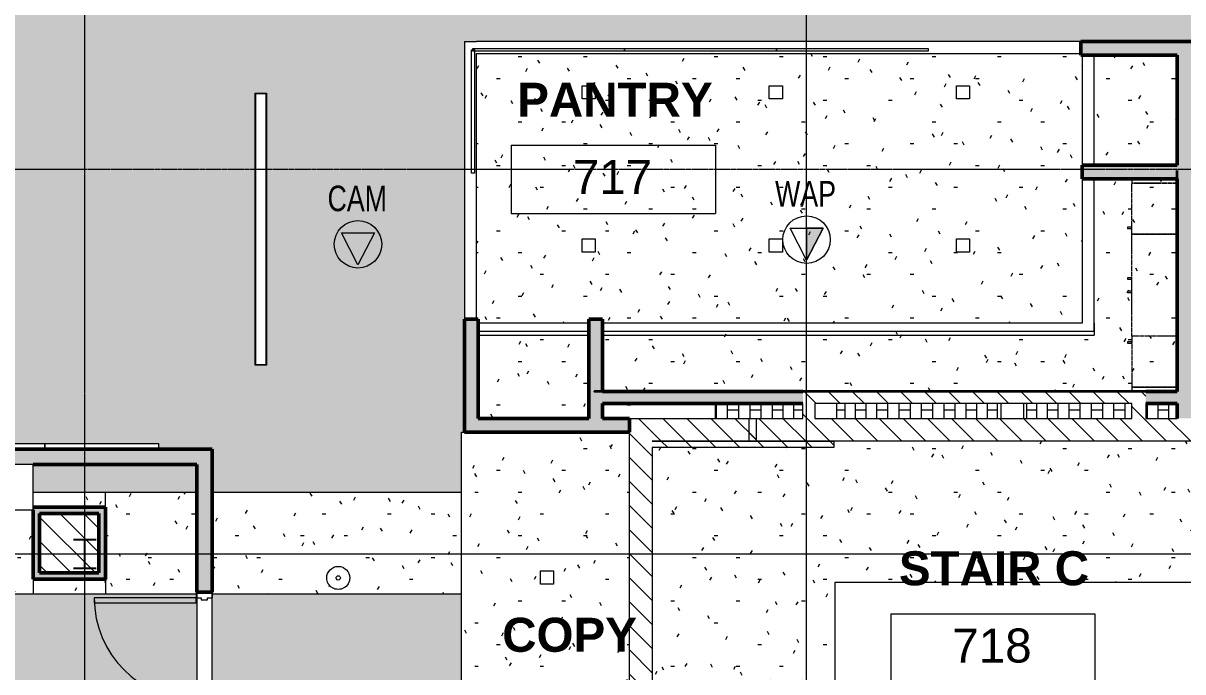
# Model space of a CAD drawing. Header units: inches. Extents: x -956 to 1409, y -1120 to 895.
# Drawn here: x -366.6 to 42.4, y -270.7 to -42 of the extents above; entities that cross this region are included whole.
import ezdxf

# ---------------------------------------------------------------- set-up
doc = ezdxf.new("R2010")
doc.units = ezdxf.units.IN
doc.header["$MEASUREMENT"] = 0
for name, pattern in [('Dash', [0.25, 0.125, -0.125]), ('Grid Line', [0.875, 0.5, -0.125, 0.125, -0.125]), ('Grid Line 1_4_', [0.4375, 0.25, -0.0625, 0.0625, -0.0625])]:
    doc.linetypes.add(name, pattern=pattern)
for name, color, linetype, lineweight in [('A-ANNO-NOTE', 131, 'Continuous', 9), ('A-AREA-IDEN', 2, 'Continuous', 9), ('A-CLNG', 13, 'Continuous', 13), ('A-CLNG-PATT', 13, 'Continuous', 13), ('A-DETL-THIN', 151, 'Continuous', 9), ('A-DOOR', 31, 'Continuous', 13), ('A-DOOR-FRAM', 31, 'Continuous', 20), ('A-GENM', 13, 'Continuous', 13), ('A-GLAZ-CURT', 52, 'Continuous', 9), ('A-WALL', 113, 'Continuous', 13), ('A-WALL-PATT', 111, 'Continuous', 13), ('E-LITE-EQPM', 33, 'Continuous', 9), ('I-FURN', 30, 'Continuous', 9), ('I-WALL', 2, 'Continuous', 13), ('Q-CASE', 31, 'Continuous', 9), ('S-COLS', 52, 'Continuous', 13), ('S-COLS-SYMB', 171, 'Continuous', 20), ('S-GRID', 1, 'Continuous', 9)]:
    doc.layers.add(name, color=color, linetype=linetype, lineweight=lineweight)
doc.styles.add('Arial_1', font='arial.ttf', dxfattribs={"width": 0.75, "height": 9})
doc.styles.add('Arial_2', font='arial.ttf', dxfattribs={"height": 12})
doc.styles.add('Arial_B', font='arialbd.ttf', dxfattribs={"height": 12})
pattern_1 = [(135, (0, 0), (-4.24264, -4.24264), [])]
pattern_2 = [(0, (0, 0), (30.72, 7.68), [1.267, -21.773, 1.267, -21.773, -122.88]), (0, (0, 0), (30.72, 7.68), [-46.08, 1.267, -44.813, 1.267, -21.773, -53.76]), (0, (0, 0), (30.72, 7.68), [-115.2, 1.267, -14.093, 1.267, -37.133]), (120, (11.52, 3.84), (-22.011075, 22.7643), [1.267, -21.773, 1.267, -21.773, -122.88]), (120, (11.52, 3.84), (-22.011075, 22.7643), [-46.08, 1.267, -44.813, 1.267, -21.773, -53.76]), (120, (11.52, 3.84), (-22.011075, 22.7643), [-115.2, 1.267, -14.093, 1.267, -37.133]), (240, (15.36, 19.2), (-8.708925, -30.4443), [1.267, -21.773, 1.267, -21.773, -122.88]), (240, (15.36, 19.2), (-8.708925, -30.4443), [-46.08, 1.267, -44.813, 1.267, -21.773, -53.76]), (240, (15.36, 19.2), (-8.708925, -30.4443), [-115.2, 1.267, -14.093, 1.267, -37.133])]
pattern_3 = [(45, (0, 0), (-8.4853, 8.4853), []), (135, (0, 0), (-8.4853, -8.4853), [])]

# ---------------------------------------------------------------- blocks, each defined once
blk = doc.blocks.new('System Panel - Glazed Centered-4346190-7TH FLOOR TELECOM RCP')
at = {"layer": 'A-GLAZ-CURT', "color": 253, "lineweight": 13}
for p, q in [((-26.75, -0.5), (-26.75, 0.5)), ((-26.75, 0.5), (26.75, 0.5)), ((26.75, 0.5), (26.75, -0.5)), ((26.75, -0.5), (-26.75, -0.5))]:
    blk.add_line(p, q, dxfattribs=at)
blk = doc.blocks.new('System Panel - Glazed Centered-4615624-7TH FLOOR TELECOM RCP')
at = {"layer": 'A-GLAZ-CURT', "color": 253, "lineweight": 13}
for p, q in [((-21.75, -0.5), (-21.75, 0.5)), ((-21.75, 0.5), (21.75, 0.5)), ((21.75, 0.5), (21.75, -0.5)), ((21.75, -0.5), (-21.75, -0.5))]:
    blk.add_line(p, q, dxfattribs=at)
blk = doc.blocks.new('Lighting - Recessed Square 4in Can - Not A Type - Load Type Catalog-2432636-7TH FLOOR TELECOM RCP')
at = {"layer": 'E-LITE-EQPM', "color": 9}
for p, q in [((2.31, 2.31), (-2.31, 2.31)), ((-2.31, 2.31), (-2.31, -2.31)), ((2.31, -2.31), (2.31, 2.31)), ((-2.31, -2.31), (2.31, -2.31))]:
    blk.add_line(p, q, dxfattribs=at)
blk = doc.blocks.new('Single-HM Frame - Storage 36_ - 8_ H wd-4685422-7TH FLOOR TELECOM RCP')
at = {"layer": 'A-DOOR', "color": 253}
for p, q in [((-16.25, -2.87), (-18, -2.88)), ((-18, -2.88), (-17.99, -38.87)), ((-16.24, -38.87), (-16.25, -2.87)), ((-17.99, -38.87), (-16.24, -38.87))]:
    blk.add_line(p, q, dxfattribs=at)
blk.add_arc((-18, -2.88), 36, 270.01, 0, dxfattribs=at)
at = {"layer": 'A-DOOR-FRAM', "color": 53}
for p, q in [((-18, 2.87), (-20, 2.87)), ((-18, 1.12), (-18, 2.87)), ((-17.25, 1.12), (-18, 1.12)), ((-17.25, -1.12), (-17.25, 1.12)), ((17.25, 1.12), (18, 1.12)), ((17.25, -1.12), (17.25, 1.12)), ((18, 2.87), (20, 2.87)), ((18, 1.12), (18, 2.87)), ((-20, -2.88), (-18, -2.88)), ((-18, -1.12), (-17.25, -1.12)), ((-18, -2.88), (-18, -1.12)), ((18, -1.12), (17.25, -1.12)), ((18, -2.88), (18, -1.12)), ((20, -2.88), (18, -2.88))]:
    blk.add_line(p, q, dxfattribs=at)
blk = doc.blocks.new('FP_15-7TH FLOOR TELECOM RCP')
at = {"layer": 'A-CLNG-PATT', "color": 253}
for p, q in [((-122.6, -178.39), (-122.14, -178.39)), ((-122.14, -181.37), (-122.14, -176.12)), ((-118.17, -181.37), (-118.17, -176.12)), ((-118.17, -178.39), (-114.19, -178.39)), ((-114.19, -181.37), (-114.19, -176.12)), ((-110.22, -181.37), (-110.22, -176.12)), ((-110.22, -178.39), (-106.28, -178.39)), ((-106.28, -181.37), (-106.28, -176.12)), ((-102.38, -181.37), (-102.38, -176.12)), ((-102.38, -178.39), (-98.55, -178.39)), ((-98.55, -181.37), (-98.55, -176.12)), ((-94.79, -181.37), (-94.79, -176.12)), ((-94.79, -178.39), (-91.6, -178.39))]:
    blk.add_line(p, q, dxfattribs=at)
blk = doc.blocks.new('FP_16-7TH FLOOR TELECOM RCP')
at = {"layer": 'A-CLNG-PATT', "color": 253}
for p, q in [((-79.82, -178.39), (-76.76, -178.39)), ((-76.76, -181.37), (-76.76, -176.12)), ((-73.1, -181.37), (-73.1, -176.12)), ((-73.1, -178.39), (-69.35, -178.39)), ((-69.35, -181.37), (-69.35, -176.12)), ((-65.52, -181.37), (-65.52, -176.12)), ((-65.52, -178.39), (-61.62, -178.39)), ((-61.62, -181.37), (-61.62, -176.12)), ((-57.69, -181.37), (-57.69, -176.12)), ((-57.69, -178.39), (-53.72, -178.39)), ((-53.72, -181.37), (-53.72, -176.12)), ((-49.74, -181.37), (-49.74, -176.12)), ((-49.74, -178.39), (-45.76, -178.39)), ((-45.76, -181.37), (-45.76, -176.12)), ((-41.81, -181.37), (-41.81, -176.12)), ((-41.81, -178.39), (-37.89, -178.39)), ((-37.89, -181.37), (-37.89, -176.12)), ((-34.03, -181.37), (-34.03, -176.12)), ((-34.03, -178.39), (-30.24, -178.39)), ((-30.24, -181.37), (-30.24, -176.12)), ((-26.54, -181.37), (-26.54, -176.12)), ((-26.54, -178.39), (-22.94, -178.39)), ((-22.94, -181.37), (-22.94, -176.12))]:
    blk.add_line(p, q, dxfattribs=at)
blk = doc.blocks.new('FP_17-7TH FLOOR TELECOM RCP')
at = {"layer": 'A-CLNG-PATT', "color": 253}
for p, q in [((-12.69, -181.37), (-12.69, -176.12)), ((-12.69, -178.39), (-9.09, -178.39)), ((-9.09, -181.37), (-9.09, -176.12)), ((-5.39, -181.37), (-5.39, -176.12)), ((-5.39, -178.39), (-1.6, -178.39)), ((-1.6, -181.37), (-1.6, -176.12)), ((2.26, -181.37), (2.26, -176.12)), ((2.26, -178.39), (6.18, -178.39)), ((6.18, -181.37), (6.18, -176.12)), ((10.13, -181.37), (10.13, -176.12)), ((10.13, -178.39), (14.11, -178.39)), ((14.11, -181.37), (14.11, -176.12)), ((18.09, -181.37), (18.09, -176.12)), ((18.09, -178.39), (22.05, -178.39)), ((22.05, -181.37), (22.05, -176.12)), ((29.27, -178.39), (29.88, -178.39)), ((29.88, -181.37), (29.88, -176.12)), ((33.71, -181.37), (33.71, -176.12)), ((33.71, -178.39), (37.47, -178.39)), ((37.47, -181.37), (37.47, -176.12))]:
    blk.add_line(p, q, dxfattribs=at)
blk = doc.blocks.new('7th Floor Vault2 - 7th Floor Vault-3164437-7TH FLOOR TELECOM RCP')
at = {"layer": 'A-CLNG', "color": 9, "lineweight": 9}
for p, q in [((-79.82, -176.12), (-79.82, -181.37)), ((-21.82, -176.12), (-21.82, -181.37)), ((-13.82, -176.12), (-13.82, -181.37))]:
    blk.add_line(p, q, dxfattribs=at)
for name in ['FP_15-7TH FLOOR TELECOM RCP', 'FP_16-7TH FLOOR TELECOM RCP', 'FP_17-7TH FLOOR TELECOM RCP']:
    blk.add_blockref(name, (0, 0), dxfattribs=at)
blk = doc.blocks.new('Lighting - Pendant-Finelite-HP4-D - HP-4 D-8_-SO-3000K-120-FA-SC-3361575-7TH FLOOR TELECOM RCP')
at = {"layer": 'E-LITE-EQPM', "color": 9}
for p, q in [((48, 2), (-48, 2)), ((-48, 2), (-48, -2)), ((47.875, 1.875), (-47.875, 1.875)), ((-47.875, 1.875), (-47.875, -1.875)), ((-47.875, 1.875), (47.875, 1.875)), ((-47.875, -1.875), (-47.875, 1.875)), ((47.875, -1.875), (47.875, 1.875)), ((47.875, 1.875), (47.875, -1.875)), ((48, -2), (48, 2)), ((-48, -2), (48, -2)), ((-47.875, -1.875), (47.875, -1.875)), ((47.875, -1.875), (-47.875, -1.875))]:
    blk.add_line(p, q, dxfattribs=at)
blk = doc.blocks.new('Lighting-Pendant-ConTech_Lighting-CL8 - Not A Type - Load Type Catalog-2619578-7TH FLOOR TELECOM RCP')
at = {"layer": 'A-GENM', "color": 9, "lineweight": 9}
for start, end in [(360, 180), (180, 360)]:
    blk.add_arc((0, 0), 0.75, start, end, dxfattribs=at)
at = {"layer": 'E-LITE-EQPM', "color": 9}
for start, end in [(360, 180), (180, 360)]:
    blk.add_arc((0, 0), 4.06, start, end, dxfattribs=at)
blk = doc.blocks.new('312 - 3_-0_-3156692-7TH FLOOR TELECOM RCP')
at = {"layer": 'Q-CASE', "linetype": 'Dash'}
for p, q in [((-18, 2.44), (-18, 18.44)), ((-18, 18.44), (18, 18.44)), ((18, 18.44), (18, 2.44)), ((18, 2.44), (-18, 2.44))]:
    blk.add_line(p, q, dxfattribs=at)
at = {"layer": 'Q-CASE', "color": 9}
for p, q in [((-2.14, 19.94), (-2.62, 19.94)), ((-2.62, 19.94), (-2.62, 18.44)), ((-2.62, 18.44), (-2.14, 18.44)), ((-2.14, 18.44), (-2.14, 19.94)), ((2.61, 19.94), (2.13, 19.94)), ((2.13, 19.94), (2.13, 18.44)), ((2.13, 18.44), (2.61, 18.44)), ((2.61, 18.44), (2.61, 19.94))]:
    blk.add_line(p, q, dxfattribs=at)
blk = doc.blocks.new('311 - 1_-6_-3546478-7TH FLOOR TELECOM RCP')
at = {"layer": 'Q-CASE', "linetype": 'Dash'}
for p, q in [((9, -2.44), (-9, -2.44)), ((-9, -2.44), (-9, -18.44)), ((9, -18.44), (9, -2.44)), ((-9, -18.44), (9, -18.44))]:
    blk.add_line(p, q, dxfattribs=at)
at = {"layer": 'Q-CASE', "color": 9}
for p, q in [((-6.51, -18.44), (-7, -18.44)), ((-7, -18.44), (-7, -19.94)), ((-7, -19.94), (-6.51, -19.94)), ((-6.51, -19.94), (-6.51, -18.44))]:
    blk.add_line(p, q, dxfattribs=at)
blk = doc.blocks.new('Upper Cabinet-Filler-Wall - 36_ H-4856006-7TH FLOOR TELECOM RCP')
at = {"layer": 'Q-CASE', "linetype": 'Dash'}
for p, q in [((1.92, 18.44), (0.42, 18.44)), ((0.42, 18.44), (0.42, 2.44)), ((1.92, 2.44), (1.92, 18.44)), ((0.42, 2.44), (1.92, 2.44))]:
    blk.add_line(p, q, dxfattribs=at)
blk = doc.blocks.new('311 - 1_-6_-3546519-7TH FLOOR TELECOM RCP')
at = {"layer": 'Q-CASE', "linetype": 'Dash'}
for p, q in [((-9, 2.44), (-9, 18.44)), ((-9, 18.44), (9, 18.44)), ((9, 18.44), (9, 2.44)), ((9, 2.44), (-9, 2.44))]:
    blk.add_line(p, q, dxfattribs=at)
at = {"layer": 'Q-CASE', "color": 9}
for p, q in [((-6.51, 19.94), (-7, 19.94)), ((-7, 19.94), (-7, 18.44)), ((-7, 18.44), (-6.51, 18.44)), ((-6.51, 18.44), (-6.51, 19.94))]:
    blk.add_line(p, q, dxfattribs=at)
blk = doc.blocks.new('Shelving - 48_ x 16_ x 96_-3257954-7TH FLOOR TELECOM RCP')
at = {"layer": 'I-FURN', "color": 9}
for p, q in [((24.5, -4), (-24.5, -4)), ((-24.5, -4), (-24.5, -20)), ((24.5, -20), (24.5, -4)), ((-24.5, -20), (24.5, -20))]:
    blk.add_line(p, q, dxfattribs=at)
blk = doc.blocks.new('Acoustic Panel - Wall Mtd - 3_-4_ wide 2_ thick-4743480-7TH FLOOR TELECOM RCP')
at = {"layer": 'A-GENM', "color": 53, "lineweight": 20}
for p, q in [((-758.91, -190.24), (-718.91, -190.24)), ((-758.91, -192.24), (-758.91, -190.24)), ((-718.91, -190.24), (-718.91, -192.24)), ((-718.91, -192.24), (-758.91, -192.24))]:
    blk.add_line(p, q, dxfattribs=at)
blk = doc.blocks.new('18433_1 - AEO NY - CENTRAL_rvt-1-7TH FLOOR TELECOM RCP')
at = {"layer": 'A-CLNG-PATT'}
h = blk.add_hatch(dxfattribs=at)
h.set_pattern_fill('FP_12', color=253, style=0, pattern_type=2)
h.set_pattern_definition(pattern_2)
h.paths.add_polyline_path([(-261.08, -537.62), (-227.98, -537.62), (-227.98, -527.62), (-219.98, -527.62), (-219.98, -509.12), (-210.98, -509.12), (-210.98, -361.74), (-211.98, -361.74), (-211.98, -243.37), (-299.98, -243.37), (-299.98, -537.62)], flags=0)
h.paths.add_polyline_path([(-423.69, -537.62), (-356.48, -537.62), (-356.48, -525.62), (-323.98, -525.62), (-323.98, -537.62), (-305.35, -537.62), (-305.35, -525.37), (-321.35, -525.37), (-321.35, -427.37), (-305.35, -427.37), (-305.35, -243.37), (-386.84, -243.37), (-386.84, -318.61), (-390.84, -318.61), (-390.84, -243.37), (-496.9, -243.37), (-496.9, -318.61), (-500.9, -318.61), (-500.9, -243.37), (-562.04, -243.37), (-562.04, -427.37), (-500.9, -427.37), (-500.9, -402.61), (-496.9, -402.61), (-496.9, -427.37), (-390.84, -427.37), (-390.84, -402.61), (-386.84, -402.61), (-386.84, -427.37), (-370.04, -427.37), (-370.04, -525.37), (-578.04, -525.37), (-578.04, -243.37), (-578.35, -243.37), (-578.35, -528.62), (-563.48, -528.62), (-563.48, -537.62)], flags=0)
h.paths.add_polyline_path([(-349.48, -537.62), (-349.48, -529.87), (-352.23, -529.87), (-352.23, -537.62)], flags=0)
h.paths.add_polyline_path([(-567.73, -537.62), (-567.73, -532.87), (-578.07, -532.87), (-578.07, -537.62), (-572.48, -537.62)], flags=0)
h.paths.add_polyline_path([(-606.23, -537.62), (-602.07, -537.62), (-602.07, -532.87), (-606.23, -532.87), (-606.23, -535.37)], flags=0)
h.paths.add_polyline_path([(-817.07, -535.37), (-610.48, -535.37), (-610.48, -528.62), (-583.23, -528.62), (-583.23, -526.62), (-662.91, -526.62), (-662.91, -498.61), (-665.8, -498.61), (-665.8, -402.61), (-661.8, -402.61), (-661.8, -428.62), (-583.23, -428.62), (-583.23, -422.62), (-598.91, -422.62), (-598.91, -386.62), (-662.91, -386.62), (-662.91, -318.61), (-665.8, -318.61), (-665.8, -243.37), (-666.35, -243.37), (-666.35, -246.62), (-730.35, -246.62), (-730.35, -243.37), (-762.35, -243.37), (-762.35, -246.62), (-771.86, -246.62), (-771.86, -288.62), (-694.91, -288.62), (-694.91, -386.62), (-790.91, -386.62), (-790.91, -288.62), (-775.86, -288.62), (-775.86, -246.62), (-842.35, -246.62), (-842.35, -243.37), (-853.35, -243.37), (-853.35, -535.37)], flags=0)
h.paths.add_polyline_path([(-748.89, -526.62), (-850.85, -526.62), (-850.85, -428.62), (-706.85, -428.62), (-706.85, -526.62), (-738.85, -526.62)], flags=0)
h.paths.add_polyline_path([(-255.48, -481.68), (-256.53, -481.54), (-257.51, -481.14), (-258.35, -480.49), (-259, -479.65), (-259.4, -478.67), (-259.54, -477.62), (-259.4, -476.57), (-259, -475.59), (-258.35, -474.75), (-257.51, -474.1), (-256.53, -473.7), (-255.48, -473.56), (-254.43, -473.7), (-253.45, -474.1), (-252.6, -474.75), (-251.96, -475.59), (-251.55, -476.57), (-251.41, -477.62), (-251.55, -478.67), (-251.96, -479.65), (-252.6, -480.49), (-253.45, -481.14), (-254.43, -481.54)], flags=0)
h.paths.add_polyline_path([(-255.48, -421.68), (-256.53, -421.54), (-257.51, -421.14), (-258.35, -420.49), (-259, -419.65), (-259.4, -418.67), (-259.54, -417.62), (-259.4, -416.57), (-259, -415.59), (-258.35, -414.75), (-257.51, -414.1), (-256.53, -413.7), (-255.48, -413.56), (-254.43, -413.7), (-253.45, -414.1), (-252.6, -414.75), (-251.96, -415.59), (-251.55, -416.57), (-251.41, -417.62), (-251.55, -418.67), (-251.96, -419.65), (-252.6, -420.49), (-253.45, -421.14), (-254.43, -421.54)], flags=0)
h.paths.add_polyline_path([(-255.48, -361.68), (-256.53, -361.54), (-257.51, -361.14), (-258.35, -360.49), (-259, -359.65), (-259.4, -358.67), (-259.54, -357.62), (-259.4, -356.57), (-259, -355.59), (-258.35, -354.75), (-257.51, -354.1), (-256.53, -353.7), (-255.48, -353.56), (-254.43, -353.7), (-253.45, -354.1), (-252.6, -354.75), (-251.96, -355.59), (-251.55, -356.57), (-251.41, -357.62), (-251.55, -358.67), (-251.96, -359.65), (-252.6, -360.49), (-253.45, -361.14), (-254.43, -361.54)], flags=0)
h.paths.add_polyline_path([(-255.48, -301.68), (-256.53, -301.54), (-257.51, -301.14), (-258.35, -300.49), (-259, -299.65), (-259.4, -298.67), (-259.54, -297.62), (-259.4, -296.57), (-259, -295.59), (-258.35, -294.75), (-257.51, -294.1), (-256.53, -293.7), (-255.48, -293.56), (-254.43, -293.7), (-253.45, -294.1), (-252.6, -294.75), (-251.96, -295.59), (-251.55, -296.57), (-251.41, -297.62), (-251.55, -298.67), (-251.96, -299.65), (-252.6, -300.49), (-253.45, -301.14), (-254.43, -301.54)], flags=0)
h.paths.add_polyline_path([(-629, -288.62), (-598.91, -288.62), (-598.91, -252.62), (-583.23, -252.62), (-583.23, -243.37), (-661.8, -243.37), (-661.8, -288.62), (-630.91, -288.62)], flags=0)
h.paths.add_polyline_path([(-305.35, -207.37), (-305.35, -197.62), (-363.1, -197.62), (-363.1, -207.37), (-315.1, -207.37)], flags=0)
h.paths.add_polyline_path([(-220.43, -207.37), (-211.98, -207.37), (-211.98, -186.24), (-210.98, -186.24), (-210.98, -48.37), (45.27, -48.37), (45.27, -53.62), (99.27, -53.62), (99.27, -48.37), (317.04, -48.37), (317.04, 11.88), (228.2, 11.88), (228.2, 5.39), (224.2, 5.39), (224.2, 11.88), (-11.8, 11.88), (-11.8, 5.39), (-15.8, 5.39), (-15.8, 11.88), (-337.6, 11.88), (-337.6, 6.63), (-412.8, 6.63), (-412.8, 5.39), (-416.8, 5.39), (-416.8, 6.63), (-532.8, 6.63), (-532.8, 5.39), (-536.8, 5.39), (-536.8, 6.63), (-652.8, 6.63), (-652.8, 5.39), (-656.8, 5.39), (-656.8, 6.63), (-772.86, 6.63), (-772.86, 5.39), (-776.86, 5.39), (-776.86, 6.63), (-853.35, 6.63), (-853.35, -192.24), (-838.91, -192.24), (-838.91, -190.24), (-318.91, -190.24), (-318.91, -192.24), (-299.98, -192.24), (-299.98, -207.37), (-261.08, -207.37)], flags=0)
h.paths.add_polyline_path([(-583.23, -207.37), (-583.23, -197.62), (-666.35, -197.62), (-666.35, -207.37), (-586.29, -207.37)], flags=0)
h.paths.add_polyline_path([(-748.89, -207.37), (-730.35, -207.37), (-730.35, -197.62), (-762.35, -197.62), (-762.35, -207.37)], flags=0)
h.paths.add_polyline_path([(-578.35, -207.37), (-559.1, -207.37), (-559.1, -197.62), (-578.35, -197.62), (-578.35, -199.29)], flags=0)
h.paths.add_polyline_path([(-853.35, -207.37), (-842.35, -207.37), (-842.35, -197.62), (-853.35, -197.62)], flags=0)
h.paths.add_polyline_path([(-776.67, -162.61), (-776.8, -162.61), (-776.8, -66.61), (-772.8, -66.61), (-772.8, -162.61), (-772.92, -162.61)], flags=0)
h.paths.add_polyline_path([(-656.8, -162.61), (-656.8, -66.61), (-652.8, -66.61), (-652.8, -162.61), (-656.67, -162.61)], flags=0)
h.paths.add_polyline_path([(-536.8, -162.61), (-536.8, -66.61), (-532.8, -66.61), (-532.8, -162.61), (-536.67, -162.61)], flags=0)
h.paths.add_polyline_path([(-412.92, -162.61), (-416.8, -162.61), (-416.8, -66.61), (-412.8, -66.61), (-412.8, -162.61), (-412.92, -162.61)], flags=0)
h.paths.add_polyline_path([(-280.8, -162.61), (-284.8, -162.61), (-284.8, -66.61), (-280.8, -66.61), (-280.8, -162.49)], flags=0)
h.paths.add_polyline_path([(93.65, 37.38), (224.2, 37.38), (224.2, 101.39), (228.2, 101.39), (228.2, 37.38), (317.04, 37.38), (317.04, 58.26), (315.04, 58.26), (315.04, 261.88), (228.2, 261.88), (228.2, 173.39), (224.2, 173.39), (224.2, 261.88), (-11.8, 261.88), (-11.8, 173.39), (-15.8, 173.39), (-15.8, 261.88), (-95.08, 261.88), (-95.08, 225.07), (-94.33, 225.05), (-94.33, 126.07), (-95.08, 126.07), (-95.08, 37.38), (-15.8, 37.38), (-15.8, 101.39), (-11.8, 101.39), (-11.8, 37.38), (91.4, 37.38)], flags=0)
h.paths.add_polyline_path([(-748.89, 42.63), (-656.8, 42.63), (-656.8, 101.39), (-652.8, 101.39), (-652.8, 42.63), (-536.8, 42.63), (-536.8, 101.39), (-532.8, 101.39), (-532.8, 42.63), (-416.8, 42.63), (-416.8, 101.39), (-412.8, 101.39), (-412.8, 42.63), (-340.48, 42.63), (-340.48, 256.63), (-412.8, 256.63), (-412.8, 173.39), (-416.8, 173.39), (-416.8, 256.63), (-532.8, 256.63), (-532.8, 173.39), (-536.8, 173.39), (-536.8, 256.63), (-652.8, 256.63), (-652.8, 173.39), (-656.8, 173.39), (-656.8, 256.63), (-772.8, 256.63), (-772.8, 173.39), (-776.8, 173.39), (-776.8, 256.63), (-853.35, 256.63), (-853.35, 42.63), (-776.86, 42.63), (-776.86, 101.39), (-772.86, 101.39), (-772.86, 42.63)], flags=0)
h.paths.add_polyline_path([(108.08, 52.39), (104.2, 52.39), (104.2, 100.39), (108.2, 100.39), (108.2, 52.39)], flags=0)
h.paths.add_polyline_path([(104.33, 173.39), (104.2, 173.39), (104.2, 221.39), (108.2, 221.39), (108.2, 173.39), (104.77, 173.39)], flags=0)
h.paths.add_polyline_path([(-95.08, 287.38), (315.04, 287.38), (315.04, 490.26), (317.04, 490.26), (317.04, 506.51), (-95.08, 506.51), (-95.08, 423.07), (-94.33, 423.05), (-94.33, 324.07), (-95.08, 324.07), (-95.08, 303.01)], flags=0)
h.paths.add_polyline_path([(-830.19, 292.63), (-340.48, 292.63), (-340.48, 506.63), (-853.35, 506.63), (-853.35, 292.63)], flags=0)
h.paths.add_polyline_path([(-772.92, 341.39), (-776.8, 341.39), (-776.8, 437.39), (-772.8, 437.39), (-772.8, 341.39)], flags=0)
h.paths.add_polyline_path([(-656.67, 341.39), (-656.8, 341.39), (-656.8, 437.39), (-652.8, 437.39), (-652.8, 341.39), (-652.92, 341.39)], flags=0)
h.paths.add_polyline_path([(-536.8, 341.39), (-536.8, 437.39), (-532.8, 437.39), (-532.8, 341.39), (-536.67, 341.39)], flags=0)
h.paths.add_polyline_path([(-412.92, 341.39), (-416.8, 341.39), (-416.8, 437.39), (-412.8, 437.39), (-412.8, 341.39)], flags=0)
h.paths.add_polyline_path([(-15.67, 343.86), (-15.8, 343.86), (-15.8, 439.86), (-11.8, 439.86), (-11.8, 343.86), (-11.92, 343.86)], flags=0)
h.paths.add_polyline_path([(108.2, 343.86), (104.2, 343.86), (104.2, 439.86), (108.2, 439.86), (108.2, 343.98)], flags=0)
h.paths.add_polyline_path([(224.33, 343.86), (224.2, 343.86), (224.2, 439.86), (228.2, 439.86), (228.2, 343.86), (226.73, 343.86)], flags=0)
h.paths.add_polyline_path([(389.33, 542.63), (407.03, 542.63), (407.03, 567.38), (464.2, 567.38), (464.2, 607.86), (468.2, 607.86), (468.2, 567.38), (554.2, 567.38), (554.2, 607.86), (558.2, 607.86), (558.2, 559.86), (555.53, 559.86), (555.53, 542.63), (589.87, 542.63), (589.87, 797.38), (-167.83, 797.38), (-167.83, 645.01), (-334.83, 645.01), (-334.83, 797.38), (-851.35, 797.38), (-851.35, 795.38), (-853.35, 795.38), (-853.35, 542.63), (-776.86, 542.63), (-776.86, 605.39), (-772.86, 605.39), (-772.86, 542.63), (-656.8, 542.63), (-656.8, 605.39), (-652.8, 605.39), (-652.8, 542.63), (-536.8, 542.63), (-536.8, 605.39), (-532.8, 605.39), (-532.8, 542.63), (-416.8, 542.63), (-416.8, 605.39), (-412.8, 605.39), (-412.8, 542.63), (-15.8, 542.63), (-15.8, 607.86), (-11.8, 607.86), (-11.8, 542.63), (224.2, 542.63), (224.2, 607.86), (228.2, 607.86), (228.2, 542.63), (348.68, 542.63)], flags=0)
h.paths.add_polyline_path([(-251.92, 559.86), (-255.8, 559.86), (-255.8, 607.86), (-251.8, 607.86), (-251.8, 559.86)], flags=0)
h.paths.add_polyline_path([(-131.92, 559.86), (-135.8, 559.86), (-135.8, 607.86), (-131.8, 607.86), (-131.8, 559.86)], flags=0)
h.paths.add_polyline_path([(104.2, 559.86), (104.2, 607.86), (108.2, 607.86), (108.2, 559.86), (104.33, 559.86)], flags=0)
h.paths.add_polyline_path([(344.33, 559.86), (344.2, 559.86), (344.2, 607.86), (348.2, 607.86), (348.2, 559.86), (348.08, 559.86)], flags=0)
h.paths.add_polyline_path([(-776.8, 677.39), (-776.8, 773.39), (-772.8, 773.39), (-772.8, 677.39), (-776.67, 677.39)], flags=0)
h.paths.add_polyline_path([(-652.92, 677.39), (-656.8, 677.39), (-656.8, 773.39), (-652.8, 773.39), (-652.8, 677.39)], flags=0)
h.paths.add_polyline_path([(-532.92, 677.39), (-536.8, 677.39), (-536.8, 773.39), (-532.8, 773.39), (-532.8, 677.39), (-532.92, 677.39)], flags=0)
h.paths.add_polyline_path([(-416.8, 679.86), (-416.8, 775.86), (-412.8, 775.86), (-412.8, 679.86), (-416.67, 679.86)], flags=0)
h.paths.add_polyline_path([(-131.8, 679.86), (-135.8, 679.86), (-135.8, 775.86), (-131.8, 775.86), (-131.8, 679.98)], flags=0)
h.paths.add_polyline_path([(-15.8, 679.86), (-15.8, 775.86), (-11.8, 775.86), (-11.8, 679.86), (-15.67, 679.86)], flags=0)
h.paths.add_polyline_path([(108.08, 679.86), (104.2, 679.86), (104.2, 775.86), (108.2, 775.86), (108.2, 679.86)], flags=0)
h.paths.add_polyline_path([(228.2, 679.86), (224.2, 679.86), (224.2, 775.86), (228.2, 775.86), (228.2, 679.98)], flags=0)
h.paths.add_polyline_path([(348.08, 679.86), (344.2, 679.86), (344.2, 775.86), (348.2, 775.86), (348.2, 679.86), (348.08, 679.86)], flags=0)
h.paths.add_polyline_path([(464.2, 679.86), (464.2, 775.86), (468.2, 775.86), (468.2, 679.86), (464.33, 679.86)], flags=0)
h.paths.add_polyline_path([(-848.88, 741.36), (-848.94, 741.36), (-848.93, 789.36), (-848.49, 789.36), (-848.5, 741.36), (-848.88, 741.36)], flags=0)
h = blk.add_hatch(dxfattribs=at)
h.set_pattern_fill('FP_12', color=253, style=0, pattern_type=2)
h.set_pattern_definition(pattern_2)
h.paths.add_polyline_path([(-206.1, -147.76), (-167.1, -147.76), (-167.1, -146.37), (-162.23, -146.37), (-162.23, -147.76), (6.84, -147.76), (6.84, -53.24), (6.4, -53.24), (6.4, -52.62), (-206.73, -52.62), (-206.73, -146.37), (-206.1, -146.37)], flags=0)
h.paths.add_polyline_path([(-35.96, -122.68), (-37.48, -122.68), (-37.48, -118.06), (-32.85, -118.06), (-32.85, -122.68)], flags=0)
h.paths.add_polyline_path([(-98.85, -122.68), (-103.48, -122.68), (-103.48, -118.06), (-98.85, -118.06), (-98.85, -122.25)], flags=0)
h.paths.add_polyline_path([(-169.48, -122.68), (-169.48, -118.06), (-164.85, -118.06), (-164.85, -122.68), (-168.56, -122.68)], flags=0)
h.paths.add_polyline_path([(-36.91, -68.68), (-37.48, -68.68), (-37.48, -64.06), (-32.85, -64.06), (-32.85, -68.68), (-36.88, -68.68)], flags=0)
h.paths.add_polyline_path([(-103.48, -68.68), (-103.48, -64.06), (-98.85, -64.06), (-98.85, -68.68), (-102.91, -68.68)], flags=0)
h.paths.add_polyline_path([(-165.41, -68.68), (-169.48, -68.68), (-169.48, -64.06), (-164.85, -64.06), (-164.85, -68.68)], flags=0)
h = blk.add_hatch(dxfattribs=at)
h.set_pattern_fill('FP_12', color=253, style=0, pattern_type=2)
h.set_pattern_definition(pattern_2)
h.paths.add_polyline_path([(-139.13, -181.37), (-122.6, -181.37), (-122.6, -176.12), (-162.23, -176.12), (-162.23, -181.37), (-144.73, -181.37)], flags=0)
h.paths.add_polyline_path([(-206.1, -181.37), (-167.1, -181.37), (-167.1, -150.64), (-206.1, -150.64)], flags=0)
h.paths.add_polyline_path([(-17.18, -171.74), (40.27, -171.74), (40.27, -96.87), (11.09, -96.87), (11.09, -150.64), (-162.23, -150.64), (-162.23, -171.74), (-57.83, -171.74)], flags=0)
h.paths.add_polyline_path([(22.9, -154.86), (22.9, -154.37), (24.4, -154.37), (24.4, -154.86), (23.4, -154.86)], flags=0)
h.paths.add_polyline_path([(23.4, -136.99), (22.9, -136.99), (22.9, -136.51), (24.4, -136.51), (24.4, -136.99), (23.47, -136.99)], flags=0)
h.paths.add_polyline_path([(23.4, -132.24), (22.9, -132.24), (22.9, -131.76), (24.4, -131.76), (24.4, -132.24), (23.47, -132.24)], flags=0)
h.paths.add_polyline_path([(22.9, -114.37), (22.9, -113.88), (24.4, -113.88), (24.4, -114.37), (23.4, -114.37)], flags=0)
h.paths.add_polyline_path([(40.4, -91.99), (40.4, -53.24), (11.09, -53.24), (11.09, -91.99), (28.38, -91.99)], flags=0)
h = blk.add_hatch(dxfattribs=at)
h.set_pattern_fill('FP_12', color=253, style=0, pattern_type=2)
h.set_pattern_definition(pattern_2)
h.paths.add_polyline_path([(-168.73, -361.74), (-152.73, -361.74), (-152.73, -186.24), (-211.98, -186.24), (-211.98, -361.74), (-169.73, -361.74)], flags=0)
h.paths.add_polyline_path([(-169.73, -345.37), (-170.23, -345.37), (-170.23, -344.88), (-168.73, -344.88), (-168.73, -345.37)], flags=0)
h.paths.add_polyline_path([(-170.23, -340.62), (-170.23, -340.13), (-168.73, -340.13), (-168.73, -340.62), (-169.73, -340.62)], flags=0)
h.paths.add_polyline_path([(-183.26, -311.8), (-184.16, -311.8), (-184.16, -307.18), (-179.54, -307.18), (-179.54, -311.8), (-179.8, -311.8)], flags=0)
h.paths.add_polyline_path([(-170.23, -309.37), (-170.23, -308.88), (-168.73, -308.88), (-168.73, -309.37), (-169.73, -309.37)], flags=0)
h.paths.add_polyline_path([(-169.73, -304.62), (-170.23, -304.62), (-170.23, -304.13), (-168.73, -304.13), (-168.73, -304.62)], flags=0)
h.paths.add_polyline_path([(-179.54, -239.8), (-184.16, -239.8), (-184.16, -235.18), (-179.54, -235.18), (-179.54, -238.16)], flags=0)
h = blk.add_hatch(dxfattribs=at)
h.set_pattern_fill('FP_12', color=253, style=0, pattern_type=2)
h.set_pattern_definition(pattern_2)
h.paths.add_polyline_path([(-82.98, -537.62), (-80.32, -537.62), (-80.32, -239.24), (103.27, -239.24), (103.27, -189.37), (-80.73, -189.37), (-80.73, -191.62), (-144.73, -191.62), (-144.73, -453.62), (-129.49, -453.62), (-100.62, -510.28), (-91.62, -510.28), (-91.62, -522.28), (-82.98, -522.28), (-82.98, -530.28)], flags=0)
h = blk.add_hatch(dxfattribs=at)
h.set_pattern_fill('FP_12', color=253, style=0, pattern_type=2)
h.set_pattern_definition(pattern_2)
h.paths.add_polyline_path([(-211.98, -243.37), (-211.98, -207.37), (-299.98, -207.37), (-299.98, -243.37), (-220.43, -243.37)], flags=0)
h.paths.add_polyline_path([(-305.35, -243.37), (-305.35, -207.37), (-363.1, -207.37), (-363.1, -212.62), (-337.6, -212.62), (-337.6, -238.12), (-363.1, -238.12), (-363.1, -213.62), (-559.1, -213.62), (-559.1, -207.37), (-578.35, -207.37), (-578.35, -243.37), (-578.04, -243.37), (-578.04, -231.37), (-562.04, -231.37), (-562.04, -243.37), (-500.9, -243.37), (-500.9, -222.61), (-496.9, -222.61), (-496.9, -243.37), (-390.84, -243.37), (-390.84, -222.61), (-386.84, -222.61), (-386.84, -243.37), (-339.85, -243.37)], flags=0)
h.paths.add_polyline_path([(-586.29, -243.37), (-583.23, -243.37), (-583.23, -207.37), (-666.35, -207.37), (-666.35, -243.37), (-665.8, -243.37), (-665.8, -222.61), (-661.8, -222.61), (-661.8, -243.37)], flags=0)
h.paths.add_polyline_path([(-762.35, -243.37), (-730.35, -243.37), (-730.35, -207.37), (-762.35, -207.37)], flags=0)
h.paths.add_polyline_path([(-853.35, -243.37), (-842.35, -243.37), (-842.35, -207.37), (-853.35, -207.37)], flags=0)
h.paths.add_polyline_path([(-255.48, -241.68), (-256.53, -241.54), (-257.51, -241.14), (-258.35, -240.49), (-259, -239.65), (-259.4, -238.67), (-259.54, -237.62), (-259.4, -236.57), (-259, -235.59), (-258.35, -234.75), (-257.51, -234.1), (-256.53, -233.7), (-255.48, -233.56), (-254.43, -233.7), (-253.45, -234.1), (-252.6, -234.75), (-251.96, -235.59), (-251.55, -236.57), (-251.41, -237.62), (-251.55, -238.67), (-251.96, -239.65), (-252.6, -240.49), (-253.45, -241.14), (-254.43, -241.54)], flags=0)
at = {"layer": 'A-WALL-PATT'}
for points in [[(6.4, -53.24), (40.4, -53.24), (40.4, -48.37), (6.4, -48.37)], [(43.8, -181.37), (45.27, -181.37), (45.27, -48.37), (40.4, -48.37), (40.4, -181.37)], [(6.84, -96.87), (40.4, -96.87), (40.4, -91.99), (6.84, -91.99)], [(-210.98, -186.24), (-206.1, -186.24), (-206.1, -146.37), (-210.98, -146.37), (-210.98, -181.79)], [(-167.1, -181.37), (-162.23, -181.37), (-162.23, -146.37), (-167.1, -146.37), (-167.1, -147.16)], [(-91.6, -176.12), (-91.6, -171.87), (-162.23, -171.87), (-162.23, -176.12), (-98.48, -176.12)], [(40.4, -176.12), (40.4, -171.87), (29.27, -171.87), (29.27, -176.12)], [(-152.73, -186.24), (-152.73, -181.37), (-206.1, -181.37), (-206.1, -186.24), (-179.78, -186.24)], [(-363.1, -235.87), (-360.85, -235.87), (-360.85, -212.62), (-363.1, -212.62), (-363.1, -213.62)], [(-339.85, -214.87), (-339.85, -212.62), (-360.85, -212.62), (-360.85, -214.87), (-342.39, -214.87)], [(-339.85, -238.12), (-337.6, -238.12), (-337.6, -212.62), (-339.85, -212.62), (-339.85, -235.87)], [(-342.39, -238.12), (-339.85, -238.12), (-339.85, -235.87), (-363.1, -235.87), (-363.1, -238.12)]]:
    blk.add_hatch(color=253, dxfattribs=at).paths.add_polyline_path(points, flags=0)
at = {"layer": 'A-WALL-PATT', "lineweight": 9}
h = blk.add_hatch(dxfattribs=at)
h.set_pattern_fill('FP_23', color=9, style=0, pattern_type=2)
h.set_pattern_definition(pattern_3)
h.paths.add_polyline_path([(40.4, -171.87), (40.4, -93.87), (40.27, -93.87), (40.27, -171.87)], flags=0)
h = blk.add_hatch(dxfattribs=at)
h.set_pattern_fill('FP_23', color=9, style=0, pattern_type=2)
h.set_pattern_definition(pattern_3)
h.paths.add_polyline_path([(40.4, -171.87), (40.4, -171.74), (-165.23, -171.74), (-165.23, -171.87), (23.47, -171.87)], flags=0)
h = blk.add_hatch(dxfattribs=at)
h.set_pattern_fill('FP_1', color=9, style=0, pattern_type=2)
h.set_pattern_definition(pattern_1)
h.paths.add_polyline_path([(24.4, -176.12), (24.4, -171.87), (-91.6, -171.87), (-91.6, -176.12), (23.47, -176.12)], flags=0)
h = blk.add_hatch(dxfattribs=at)
h.set_pattern_fill('FP_1', color=9, style=0, pattern_type=2)
h.set_pattern_definition(pattern_1)
h.paths.add_polyline_path([(24.4, -181.37), (29.27, -181.37), (29.27, -171.87), (24.4, -171.87), (24.4, -176.12)], flags=0)
h = blk.add_hatch(dxfattribs=at)
h.set_pattern_fill('FP_1', color=9, style=0, pattern_type=2)
h.set_pattern_definition(pattern_1)
h.paths.add_polyline_path([(-87.35, -181.37), (-87.35, -176.12), (-91.6, -176.12), (-91.6, -181.37)], flags=0)
h = blk.add_hatch(dxfattribs=at)
h.set_pattern_fill('FP_1', color=9, style=0, pattern_type=2)
h.set_pattern_definition(pattern_1)
h.paths.add_polyline_path([(-120.48, -189.37), (-120.48, -181.37), (-152.73, -181.37), (-152.73, -189.37), (-139.13, -189.37)], flags=0)
h = blk.add_hatch(dxfattribs=at)
h.set_pattern_fill('FP_1', color=9, style=0, pattern_type=2)
h.set_pattern_definition(pattern_1)
h.paths.add_polyline_path([(-110.56, -189.37), (-108.13, -189.37), (-108.13, -181.37), (-120.48, -181.37), (-120.48, -189.37)], flags=0)
h = blk.add_hatch(dxfattribs=at)
h.set_pattern_fill('FP_1', color=9, style=0, pattern_type=2)
h.set_pattern_definition(pattern_1)
h.paths.add_polyline_path([(-73.6, -189.37), (-73.6, -181.37), (-110.56, -181.37), (-110.56, -189.37), (-98.48, -189.37)], flags=0)
h = blk.add_hatch(dxfattribs=at)
h.set_pattern_fill('FP_1', color=9, style=0, pattern_type=2)
h.set_pattern_definition(pattern_1)
h.paths.add_polyline_path([(114.27, -189.37), (114.27, -181.37), (-73.6, -181.37), (-73.6, -189.37), (104.77, -189.37)], flags=0)
h = blk.add_hatch(dxfattribs=at)
h.set_pattern_fill('FP_1', color=9, style=0, pattern_type=2)
h.set_pattern_definition(pattern_1)
h.paths.add_polyline_path([(-144.73, -453.62), (-144.73, -189.37), (-152.73, -189.37), (-152.73, -453.62)], flags=0)
h = blk.add_hatch(dxfattribs=at)
h.set_pattern_fill('FP_1', color=9, style=0, pattern_type=2)
h.set_pattern_definition(pattern_1)
h.paths.add_polyline_path([(-80.73, -191.62), (-80.73, -189.37), (-144.73, -189.37), (-144.73, -191.62), (-98.48, -191.62)], flags=0)
at = {"layer": 'A-WALL-PATT'}
h = blk.add_hatch(color=253, dxfattribs=at)
h.paths.add_polyline_path([(-867.1, -197.62), (-638.91, -197.62), (-638.91, -192.24), (-867.1, -192.24)], flags=0)
h.paths.add_polyline_path([(-583.23, -197.62), (-305.35, -197.62), (-305.35, -192.24), (-598.91, -192.24), (-598.91, -197.62), (-586.29, -197.62)], flags=0)
h = blk.add_hatch(color=253, dxfattribs=at)
h.paths.add_polyline_path([(-299.98, -537.62), (-299.98, -282.62), (-305.35, -282.62), (-305.35, -537.62)], flags=0)
h.paths.add_polyline_path([(-305.35, -242.62), (-299.98, -242.62), (-299.98, -192.24), (-305.35, -192.24), (-305.35, -197.62)], flags=0)
at = {"layer": 'S-COLS', "lineweight": 9}
h = blk.add_hatch(dxfattribs=at)
h.set_pattern_fill('FP_1', color=9, style=0, pattern_type=2)
h.set_pattern_definition(pattern_1)
h.paths.add_polyline_path([(-360.85, -235.87), (-339.85, -235.87), (-339.85, -214.87), (-360.85, -214.87)], flags=0)
at = {"layer": 'A-CLNG', "color": 253}
for p, q in [((-206.73, -146.37), (-206.73, -52.62)), ((-206.73, -52.62), (6.4, -52.62)), ((11.09, -91.99), (11.09, -53.24)), ((11.09, -147.76), (11.09, -96.87)), ((-206.1, -150.64), (-167.1, -150.64)), ((-162.23, -150.64), (11.09, -150.64)), ((11.09, -150.64), (11.09, -147.76)), ((-122.6, -176.12), (-122.6, -181.37)), ((-211.98, -361.74), (-211.98, -186.24)), ((-211.98, -186.24), (-210.98, -186.24)), ((-363.1, -207.37), (-305.35, -207.37)), ((-299.98, -207.37), (-211.98, -207.37)), ((-305.35, -243.37), (-386.84, -243.37)), ((-211.98, -243.37), (-299.98, -243.37))]:
    blk.add_line(p, q, dxfattribs=at)
at = {"layer": 'A-CLNG', "color": 9, "lineweight": 9}
for p, q in [((103.27, -239.24), (-80.32, -239.24)), ((-80.32, -239.24), (-80.32, -537.62))]:
    blk.add_line(p, q, dxfattribs=at)
at = {"layer": 'A-DETL-THIN', "color": 9}
for p, q in [((-337.6, -212.62), (-337.6, -207.37)), ((-363.1, -238.12), (-363.1, -243.49)), ((-337.6, -238.12), (-337.6, -243.49))]:
    blk.add_line(p, q, dxfattribs=at)
at = {"layer": 'A-WALL', "color": 53, "lineweight": 20}
for p, q in [((-152.73, -181.37), (-120.48, -181.37)), ((-152.73, -189.37), (-152.73, -181.37)), ((-120.48, -181.37), (-110.56, -181.37)), ((-110.56, -189.37), (-110.56, -181.37)), ((-108.13, -181.37), (-91.6, -181.37)), ((-108.13, -181.37), (-108.13, -189.37)), ((-87.35, -181.37), (-73.6, -181.37)), ((-73.6, -181.37), (24.4, -181.37)), ((29.27, -181.37), (40.4, -181.37)), ((-152.73, -361.74), (-152.73, -189.37)), ((-120.48, -189.37), (-144.73, -189.37)), ((-144.73, -191.62), (-144.73, -453.62)), ((-110.56, -189.37), (-120.48, -189.37)), ((-73.6, -189.37), (-108.13, -189.37)), ((103.27, -189.37), (-73.6, -189.37))]:
    blk.add_line(p, q, dxfattribs=at)
at = {"layer": 'A-WALL', "color": 9, "lineweight": 9}
for p, q in [((-110.56, -181.37), (-108.13, -181.37)), ((-108.13, -189.37), (-110.56, -189.37))]:
    blk.add_line(p, q, dxfattribs=at)
at = {"layer": 'A-WALL', "color": 253}
for p, q in [((-110.56, -181.37), (-108.13, -181.37)), ((-108.13, -189.37), (-110.56, -189.37))]:
    blk.add_line(p, q, dxfattribs=at)
at = {"layer": 'A-WALL-PATT', "lineweight": 30}
for p, q in [((40.27, -171.87), (40.27, -93.87)), ((40.27, -93.87), (40.4, -93.87)), ((40.4, -93.87), (40.4, -171.87)), ((-165.23, -171.87), (-165.23, -171.74)), ((-165.23, -171.74), (40.4, -171.74)), ((40.4, -171.74), (40.4, -171.87)), ((40.4, -171.87), (-165.23, -171.87)), ((40.4, -171.87), (40.27, -171.87))]:
    blk.add_line(p, q, dxfattribs=at)
at = {"layer": 'I-WALL', "color": 253}
for p, q in [((-210.98, -48.37), (-210.98, -146.37)), ((-210.98, -48.37), (-206.73, -48.37)), ((6.4, -48.37), (-206.73, -48.37)), ((-206.73, -52.62), (6.4, -52.62)), ((-206.73, -146.37), (-206.73, -52.62)), ((6.84, -53.24), (6.84, -91.99)), ((11.09, -91.99), (11.09, -53.24)), ((6.84, -96.87), (6.84, -147.76)), ((11.09, -147.76), (11.09, -96.87)), ((-167.1, -147.76), (-206.1, -147.76)), ((6.84, -147.76), (-162.23, -147.76)), ((11.09, -147.76), (11.09, -152.01)), ((-206.1, -152.01), (-167.1, -152.01)), ((-162.23, -152.01), (11.09, -152.01)), ((-305.35, -242.62), (-305.35, -282.62)), ((-299.98, -282.62), (-299.98, -242.62))]:
    blk.add_line(p, q, dxfattribs=at)
at = {"layer": 'I-WALL', "color": 133, "lineweight": 50}
for p, q in [((6.4, -48.37), (40.4, -48.37)), ((6.4, -53.24), (6.4, -48.37)), ((40.4, -48.37), (45.27, -48.37)), ((40.4, -53.24), (6.4, -53.24)), ((40.4, -91.99), (40.4, -53.24)), ((6.84, -91.99), (40.4, -91.99)), ((6.84, -96.87), (6.84, -91.99)), ((40.4, -96.87), (6.84, -96.87)), ((40.4, -171.87), (40.4, -96.87)), ((-210.98, -186.24), (-210.98, -146.37)), ((-210.98, -146.37), (-206.1, -146.37)), ((-206.1, -146.37), (-206.1, -181.37)), ((-167.1, -181.37), (-167.1, -146.37)), ((-167.1, -146.37), (-162.23, -146.37)), ((-162.23, -146.37), (-162.23, -171.87)), ((-162.23, -171.87), (-91.6, -171.87)), ((29.27, -171.87), (40.4, -171.87)), ((-91.6, -176.12), (-162.23, -176.12)), ((-162.23, -176.12), (-162.23, -181.37)), ((40.4, -176.12), (29.27, -176.12)), ((40.4, -181.37), (40.4, -176.12)), ((-206.1, -181.37), (-167.1, -181.37)), ((-162.23, -181.37), (-152.73, -181.37)), ((-152.73, -181.37), (-152.73, -186.24)), ((-206.1, -186.24), (-210.98, -186.24)), ((-152.73, -186.24), (-206.1, -186.24)), ((-598.91, -192.24), (-305.35, -192.24)), ((-305.35, -192.24), (-299.98, -192.24)), ((-299.98, -192.24), (-299.98, -242.62)), ((-305.35, -197.62), (-363.1, -197.62)), ((-305.35, -242.62), (-305.35, -197.62)), ((-363.1, -212.62), (-360.85, -212.62)), ((-360.85, -212.62), (-339.85, -212.62)), ((-339.85, -212.62), (-337.6, -212.62)), ((-337.6, -212.62), (-337.6, -238.12)), ((-363.1, -235.87), (-363.1, -213.62)), ((-360.85, -214.87), (-360.85, -235.87)), ((-339.85, -214.87), (-360.85, -214.87)), ((-339.85, -235.87), (-339.85, -214.87)), ((-363.1, -238.12), (-363.1, -235.87)), ((-360.85, -235.87), (-339.85, -235.87)), ((-339.85, -238.12), (-363.1, -238.12)), ((-337.6, -238.12), (-339.85, -238.12)), ((-299.98, -242.62), (-305.35, -242.62))]:
    blk.add_line(p, q, dxfattribs=at)
at = {"layer": 'I-WALL', "color": 53, "lineweight": 20}
for p, q in [((-91.6, -171.87), (24.4, -171.87)), ((24.4, -171.87), (29.27, -171.87)), ((-91.6, -181.37), (-91.6, -176.12)), ((24.4, -176.12), (-87.35, -176.12)), ((-87.35, -176.12), (-87.35, -181.37)), ((24.4, -181.37), (24.4, -176.12)), ((29.27, -176.12), (29.27, -181.37)), ((-144.73, -189.37), (-80.73, -189.37)), ((-80.73, -191.62), (-144.73, -191.62)), ((-80.73, -189.37), (-80.73, -191.62))]:
    blk.add_line(p, q, dxfattribs=at)
at = {"layer": 'S-COLS', "color": 53, "lineweight": 20}
for p, q in [((-360.85, -235.87), (-360.85, -214.87)), ((-360.85, -214.87), (-339.85, -214.87)), ((-339.85, -214.87), (-339.85, -235.87)), ((-339.85, -235.87), (-360.85, -235.87))]:
    blk.add_line(p, q, dxfattribs=at)
at = {"layer": 'S-GRID', "linetype": 'Grid Line 1_4_'}
for p, q in [((-344.82, -529.37), (-344.82, 870.85)), ((-90.32, -477.87), (-90.32, 870.85)), ((965.79, -229.24), (-931.82, -229.24))]:
    blk.add_line(p, q, dxfattribs=at)
at = {"color": 9, "lineweight": 9}
for name, p in [('7th Floor Vault2 - 7th Floor Vault-3164437-7TH FLOOR TELECOM RCP', (0, 0)), ('Acoustic Panel - Wall Mtd - 3_-4_ wide 2_ thick-4743480-7TH FLOOR TELECOM RCP', (360, 0)), ('Acoustic Panel - Wall Mtd - 3_-4_ wide 2_ thick-4743480-7TH FLOOR TELECOM RCP', (400, 0)), ('Shelving - 48_ x 16_ x 96_-3257954-7TH FLOOR TELECOM RCP', (-387.6, -193.62))]:
    blk.add_blockref(name, p, dxfattribs=at)
for name, p, rotation in [('System Panel - Glazed Centered-4615624-7TH FLOOR TELECOM RCP', (-207.98, -73.12), 270), ('System Panel - Glazed Centered-4346190-7TH FLOOR TELECOM RCP', (-181.23, -51.37), 180), ('System Panel - Glazed Centered-4346190-7TH FLOOR TELECOM RCP', (-127.73, -51.37), 180), ('System Panel - Glazed Centered-4346190-7TH FLOOR TELECOM RCP', (-74.23, -51.37), 180), ('Upper Cabinet-Filler-Wall - 36_ H-4856006-7TH FLOOR TELECOM RCP', (42.84, -98.74), 89.99999999999991), ('311 - 1_-6_-3546519-7TH FLOOR TELECOM RCP', (42.84, -107.37), 89.99999999999991), ('312 - 3_-0_-3156692-7TH FLOOR TELECOM RCP', (42.84, -134.37), 89.99999999999991), ('311 - 1_-6_-3546478-7TH FLOOR TELECOM RCP', (42.84, -161.37), 269.9999999999999), ('Upper Cabinet-Filler-Wall - 36_ H-4856006-7TH FLOOR TELECOM RCP', (42.84, -172.29), 89.99999999999991), ('Single-HM Frame - Storage 36_ - 8_ H wd-4685422-7TH FLOOR TELECOM RCP', (-302.66, -262.62), 270.0000000000001)]:
    blk.add_blockref(name, p, dxfattribs=dict(at, rotation=rotation))
at = {"color": 9, "lineweight": 9, "extrusion": (0, 0, -1)}
for name, p, rotation in [('Lighting - Recessed Square 4in Can - Not A Type - Load Type Catalog-2432636-7TH FLOOR TELECOM RCP', (167.16, -66.37), 180), ('Lighting - Recessed Square 4in Can - Not A Type - Load Type Catalog-2432636-7TH FLOOR TELECOM RCP', (101.16, -66.37), 180), ('Lighting - Recessed Square 4in Can - Not A Type - Load Type Catalog-2432636-7TH FLOOR TELECOM RCP', (35.16, -66.37), 180), ('Lighting - Pendant-Finelite-HP4-D - HP-4 D-8_-SO-3000K-120-FA-SC-3361575-7TH FLOOR TELECOM RCP', (282.8, -114.61), 269.9999999999999), ('Lighting - Recessed Square 4in Can - Not A Type - Load Type Catalog-2432636-7TH FLOOR TELECOM RCP', (167.16, -120.37), 180), ('Lighting - Recessed Square 4in Can - Not A Type - Load Type Catalog-2432636-7TH FLOOR TELECOM RCP', (101.16, -120.37), 180), ('Lighting - Recessed Square 4in Can - Not A Type - Load Type Catalog-2432636-7TH FLOOR TELECOM RCP', (35.16, -120.37), 180), ('Lighting-Pendant-ConTech_Lighting-CL8 - Not A Type - Load Type Catalog-2619578-7TH FLOOR TELECOM RCP', (255.48, -237.62), 180), ('Lighting - Recessed Square 4in Can - Not A Type - Load Type Catalog-2432636-7TH FLOOR TELECOM RCP', (181.85, -237.49), 180)]:
    blk.add_blockref(name, p, dxfattribs=dict(at, rotation=rotation))
blk = doc.blocks.new('W-Wide Flange-Column - W10X49-819827-7TH FLOOR TELECOM RCP')
at = {"layer": 'S-COLS-SYMB', "color": 43, "lineweight": 25}
for p, q in [((-4.01, 5.05), (4.01, 5.05)), ((0, 5.05), (0, -5.05)), ((-4.01, -5.05), (4.01, -5.05))]:
    blk.add_line(p, q, dxfattribs=at)
blk = doc.blocks.new('5649_structural model_2019_rvt-1-7TH FLOOR TELECOM RCP')
at = {"layer": 'S-GRID', "linetype": 'Grid Line', "lineweight": 13}
for p, q in [((-344.82, -1013.39), (-344.82, 774.85)), ((-90.32, -485.24), (-90.32, 774.85)), ((869.79, -93.56), (-835.82, -93.56)), ((869.79, -229.24), (-835.82, -229.24))]:
    blk.add_line(p, q, dxfattribs=at)
at = {"color": 63, "lineweight": 13, "rotation": 180}
blk.add_blockref('W-Wide Flange-Column - W10X49-819827-7TH FLOOR TELECOM RCP', (-344.82, -229.24), dxfattribs=at)
blk = doc.blocks.new('Room Tag - Room Tag-84095-7TH FLOOR TELECOM RCP')
at = {"layer": 'A-AREA-IDEN'}
for p, q in [((-0.375, -0.0625), (-0.375, -0.3125)), ((-0.375, -0.0625), (0.375, -0.0625)), ((0.375, -0.0625), (0.375, -0.3125)), ((-0.375, -0.3125), (0.375, -0.3125))]:
    blk.add_line(p, q, dxfattribs=at)

msp = doc.modelspace()

# ---------------------------------------------------------------- hatches: boundary and pattern name
at = {"layer": 'A-ANNO-NOTE'}
msp.add_hatch(color=256, dxfattribs=at).paths.add_polyline_path([(-90.32, -125.53), (-90.32, -114.28), (-84.51, -114.28)], flags=0)

# ---------------------------------------------------------------- linework, layer by layer
at = {"layer": 'A-ANNO-NOTE', "lineweight": 20}
for p, q in [((-96.13, -114.28), (-84.51, -114.28)), ((-90.32, -125.53), (-96.13, -114.28)), ((-84.51, -114.28), (-90.32, -125.53)), ((-254.31, -115.92), (-242.7, -115.92)), ((-248.51, -127.17), (-254.31, -115.92)), ((-242.7, -115.92), (-248.51, -127.17))]:
    msp.add_line(p, q, dxfattribs=at)
at = {"layer": 'A-ANNO-NOTE'}
for p, q in [((-90.32, -125.53), (-84.51, -114.28)), ((-84.51, -114.28), (-90.32, -114.28)), ((-90.32, -114.28), (-90.32, -125.53)), ((-90.32, -114.28), (-90.32, -125.53))]:
    msp.add_line(p, q, dxfattribs=at)
for centre in [(-90.32, -118.31), (-248.51, -119.95)]:
    msp.add_circle(centre, 8.37, dxfattribs=at)

# ---------------------------------------------------------------- block references
at = {"lineweight": 5}
for name in ['18433_1 - AEO NY - CENTRAL_rvt-1-7TH FLOOR TELECOM RCP', '5649_structural model_2019_rvt-1-7TH FLOOR TELECOM RCP']:
    msp.add_blockref(name, (0, 0), dxfattribs=at)
at = {"layer": 'A-AREA-IDEN', "xscale": 95.99999999999994, "yscale": 95.99999999999994, "zscale": 95.99999999999994}
for p in [(-158.48, -79.05), (-24.65, -244.29)]:
    msp.add_blockref('Room Tag - Room Tag-84095-7TH FLOOR TELECOM RCP', p, dxfattribs=at)

# ---------------------------------------------------------------- texts
at = {"layer": 'A-ANNO-NOTE', "char_height": 9, "attachment_point": 1, "style": 'Arial_1'}
for s, insert, width in [('WAP', (-101.42, -97.63), 26.8155), ('CAM', (-259.24, -99.27), 25.9065)]:
    msp.add_mtext(s, dxfattribs=dict(at, insert=insert, width=width))
at = {"layer": 'A-AREA-IDEN', "char_height": 12, "attachment_point": 1}
for s, insert, width, style in [('PANTRY', (-192.35, -62.97), 81.81, 'Arial_B'), ('717', (-172.76, -90.22), 33.633, 'Arial_2'), ('STAIR C', (-57.76, -228.22), 79.992, 'Arial_B'), ('COPY', (-197.65, -251.68), 57.267, 'Arial_B'), ('718', (-38.92, -255.47), 33.633, 'Arial_2')]:
    msp.add_mtext(s, dxfattribs=dict(at, insert=insert, width=width, style=style))

doc.saveas('drawing.dxf')
